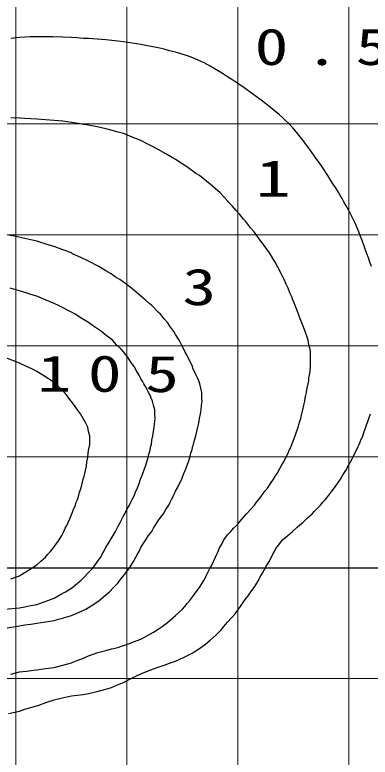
# Model space of a CAD drawing. Units: millimetres on the paper. Extents: x 895 to 1260, y 297 to 554.
# Drawn here: x 1196.94 to 1218.26, y 443.03 to 487.61 of the extents above; entities that cross this region are included whole.
import ezdxf
from ezdxf.enums import TextEntityAlignment as Align

# ---------------------------------------------------------------- set-up
doc = ezdxf.new("R2010")
doc.units = ezdxf.units.MM
doc.layers.add('1_300', color=7, linetype='Continuous', lineweight=13)
doc.styles.add('ＭＳ ゴシック', font='')
doc.styles.get('ＭＳ ゴシック').set_extended_font_data('MS Gothic')

msp = doc.modelspace()

# ---------------------------------------------------------------- linework, layer by layer
at = {"layer": '1_300', "color": 70}
for p, q in [((1196.985, 507.734), (1196.985, 441.075)), ((1203.651, 507.734), (1203.651, 441.075)), ((1210.316, 507.734), (1210.316, 441.075)), ((1216.982, 507.734), (1216.982, 441.075)), ((1136.992, 481.07), (1230.314, 481.07)), ((1136.992, 474.404), (1230.314, 474.404)), ((1136.992, 467.738), (1230.314, 467.738)), ((1136.992, 461.072), (1230.314, 461.072)), ((1136.992, 447.74), (1230.314, 447.74))]:
    msp.add_line(p, q, dxfattribs=at)
at = {"layer": '1_300', "color": 1, "lineweight": 25}
msp.add_line((1136.992, 454.406), (1230.314, 454.406), dxfattribs=at)
at = {"layer": '1_300', "color": 4, "lineweight": 25}
for points in [[(1218.336, 472.489), (1218.235, 472.758), (1218.151, 473.01), (1218.049, 473.263), (1218.034, 473.314), (1217.966, 473.549), (1217.882, 473.784), (1217.78, 474.053), (1217.679, 474.306), (1217.58, 474.575), (1217.478, 474.829), (1217.394, 475.013), (1217.327, 475.181), (1217.242, 475.349), (1217.125, 475.585), (1216.973, 475.871), (1216.822, 476.14), (1216.687, 476.392), (1216.585, 476.577), (1216.487, 476.746), (1216.368, 476.914), (1216.218, 477.183), (1216.047, 477.436), (1215.964, 477.571), (1215.712, 477.957), (1215.594, 478.142), (1215.492, 478.31), (1215.375, 478.479), (1215.19, 478.748), (1215.004, 479), (1214.921, 479.134), (1214.635, 479.522), (1214.518, 479.69), (1214.383, 479.875), (1214.249, 480.043), (1214.063, 480.279), (1213.845, 480.565), (1213.609, 480.834), (1213.373, 481.088), (1213.188, 481.255), (1213.021, 481.423), (1212.818, 481.608), (1212.498, 481.861), (1212.178, 482.13), (1211.977, 482.282), (1211.792, 482.433), (1211.505, 482.651), (1211.135, 482.904), (1210.75, 483.191), (1210.379, 483.442), (1210.024, 483.694), (1209.706, 483.897), (1209.453, 484.048), (1209.201, 484.216), (1208.662, 484.536), (1208.291, 484.738), (1207.619, 485.041), (1207.3, 485.158), (1206.576, 485.378), (1206.223, 485.462), (1205.887, 485.545), (1205.532, 485.63), (1204.794, 485.781), (1204.491, 485.832), (1203.97, 485.916), (1203.447, 486), (1203.11, 486.033), (1202.758, 486.067), (1202.404, 486.117), (1201.882, 486.152), (1201.361, 486.185), (1201.025, 486.202), (1200.671, 486.235), (1200.334, 486.253), (1199.814, 486.269), (1199.224, 486.302), (1198.738, 486.302), (1198.164, 486.302), (1197.845, 486.286), (1197.524, 486.269), (1197.205, 486.253), (1196.684, 486.202)], [(1196.684, 448.008), (1197.205, 448.143), (1197.626, 448.194), (1198.047, 448.26), (1198.248, 448.277), (1198.771, 448.344), (1199.292, 448.412), (1199.814, 448.546), (1200.334, 448.698), (1200.554, 448.782), (1200.957, 448.934), (1201.361, 449.102), (1201.916, 449.304), (1202.404, 449.437), (1202.758, 449.539), (1203.11, 449.622), (1203.447, 449.723), (1203.749, 449.825), (1204.12, 449.977), (1204.491, 450.111), (1204.944, 450.347), (1205.248, 450.532), (1205.532, 450.718), (1205.768, 450.868), (1206.089, 451.121), (1206.425, 451.39), (1206.576, 451.525), (1206.996, 451.913), (1207.131, 452.08), (1207.284, 452.248), (1207.434, 452.433), (1207.619, 452.685), (1207.822, 452.955), (1208.007, 453.207), (1208.174, 453.476), (1208.276, 453.646), (1208.377, 453.813), (1208.46, 453.998), (1208.662, 454.402), (1208.729, 454.519), (1208.847, 454.772), (1208.981, 455.041), (1209.05, 455.209), (1209.133, 455.379), (1209.201, 455.563), (1209.352, 455.815), (1209.486, 456.084), (1209.706, 456.386), (1209.891, 456.589), (1210.059, 456.774), (1210.227, 456.942), (1210.395, 457.112), (1210.564, 457.33), (1210.833, 457.632), (1211.069, 457.901), (1211.321, 458.154), (1211.438, 458.339), (1211.574, 458.507), (1211.792, 458.809), (1211.945, 459.012), (1212.112, 459.197), (1212.28, 459.466), (1212.447, 459.719), (1212.549, 459.905), (1212.667, 460.072), (1212.835, 460.374), (1212.952, 460.577), (1213.071, 460.762), (1213.205, 461.031), (1213.34, 461.283), (1213.406, 461.468), (1213.49, 461.638), (1213.559, 461.805), (1213.659, 462.074), (1213.761, 462.326), (1213.809, 462.511), (1213.928, 462.848), (1213.979, 463.015), (1214.03, 463.201), (1214.097, 463.371), (1214.164, 463.64), (1214.216, 463.891), (1214.281, 464.16), (1214.332, 464.413), (1214.366, 464.581), (1214.4, 464.766), (1214.433, 464.934), (1214.485, 465.187), (1214.533, 465.456), (1214.568, 465.624), (1214.583, 465.809), (1214.619, 465.977), (1214.652, 466.23), (1214.669, 466.499), (1214.685, 466.752), (1214.685, 467.021), (1214.669, 467.189), (1214.669, 467.357), (1214.652, 467.542), (1214.583, 467.795), (1214.533, 468.064), (1214.449, 468.316), (1214.366, 468.585), (1214.299, 468.754), (1214.231, 468.922), (1214.164, 469.108), (1214.063, 469.359), (1213.962, 469.63), (1213.878, 469.848), (1213.761, 470.15), (1213.693, 470.318), (1213.625, 470.487), (1213.559, 470.673), (1213.44, 470.924), (1213.34, 471.193), (1213.221, 471.446), (1213.104, 471.715), (1213.021, 471.883), (1212.919, 472.051), (1212.835, 472.236), (1212.7, 472.489), (1212.566, 472.758), (1212.398, 473.01), (1212.247, 473.263), (1212.128, 473.448), (1211.993, 473.616), (1211.792, 473.903), (1211.64, 474.103), (1211.49, 474.306), (1211.288, 474.575), (1211.085, 474.829), (1210.917, 475.047), (1210.75, 475.248), (1210.665, 475.349), (1210.429, 475.618), (1210.209, 475.871), (1209.976, 476.14), (1209.739, 476.392), (1209.706, 476.443), (1209.47, 476.679), (1209.251, 476.914), (1208.965, 477.183), (1208.662, 477.452), (1208.326, 477.705), (1208.007, 477.957), (1207.803, 478.091), (1207.619, 478.226), (1207.249, 478.479), (1206.913, 478.698), (1206.576, 478.916), (1206.441, 479), (1205.987, 479.269), (1205.532, 479.522), (1205.197, 479.707), (1204.878, 479.875), (1204.491, 480.06), (1203.97, 480.263), (1203.447, 480.481), (1203.127, 480.565), (1202.775, 480.666), (1202.404, 480.768), (1201.882, 480.885), (1201.361, 480.986), (1201.058, 481.037), (1200.756, 481.088), (1200.334, 481.154), (1199.814, 481.222), (1199.292, 481.272), (1198.771, 481.306), (1198.248, 481.339), (1197.895, 481.372), (1197.543, 481.39), (1197.205, 481.405), (1196.684, 481.423)], [(1196.483, 450.784), (1197.205, 450.918), (1197.543, 450.969), (1197.895, 451.019), (1198.248, 451.07), (1198.771, 451.154), (1199.292, 451.238), (1199.864, 451.39), (1200.334, 451.525), (1200.756, 451.71), (1201.193, 451.913), (1201.361, 452.012), (1201.681, 452.214), (1202.001, 452.433), (1202.404, 452.77), (1202.605, 452.955), (1202.858, 453.207), (1203.11, 453.476), (1203.28, 453.694), (1203.447, 453.915), (1203.515, 453.998), (1203.716, 454.25), (1203.901, 454.519), (1204.053, 454.772), (1204.203, 455.041), (1204.305, 455.209), (1204.389, 455.379), (1204.491, 455.612), (1204.642, 455.848), (1204.794, 456.084), (1204.961, 456.336), (1205.147, 456.589), (1205.248, 456.774), (1205.365, 456.942), (1205.532, 457.211), (1205.685, 457.429), (1205.853, 457.632), (1206.005, 457.901), (1206.172, 458.154), (1206.256, 458.339), (1206.342, 458.507), (1206.441, 458.675), (1206.576, 458.995), (1206.694, 459.197), (1206.812, 459.466), (1206.946, 459.719), (1207.015, 459.905), (1207.081, 460.072), (1207.165, 460.24), (1207.249, 460.509), (1207.35, 460.762), (1207.434, 461.031), (1207.501, 461.283), (1207.569, 461.501), (1207.619, 461.721), (1207.653, 461.805), (1207.72, 462.074), (1207.803, 462.326), (1207.855, 462.595), (1207.922, 462.848), (1207.956, 463.015), (1207.989, 463.201), (1208.022, 463.371), (1208.072, 463.64), (1208.108, 463.891), (1208.141, 464.16), (1208.174, 464.413), (1208.158, 464.581), (1208.158, 464.766), (1208.158, 464.934), (1208.091, 465.187), (1208.039, 465.456), (1207.974, 465.624), (1207.889, 465.809), (1207.822, 465.977), (1207.619, 466.398), (1207.586, 466.499), (1207.468, 466.752), (1207.334, 467.021), (1207.249, 467.189), (1207.165, 467.357), (1207.081, 467.542), (1206.929, 467.795), (1206.796, 468.064), (1206.576, 468.417), (1206.474, 468.585), (1206.358, 468.754), (1206.241, 468.922), (1206.122, 469.108), (1205.903, 469.359), (1205.667, 469.63), (1205.532, 469.764), (1205.147, 470.15), (1204.961, 470.318), (1204.76, 470.487), (1204.491, 470.723), (1204.221, 470.957), (1203.934, 471.193), (1203.701, 471.379), (1203.447, 471.547), (1203.228, 471.715), (1202.959, 471.883), (1202.706, 472.051), (1202.404, 472.236), (1201.966, 472.489), (1201.361, 472.825), (1200.89, 473.045), (1200.402, 473.263), (1200.334, 473.314), (1199.814, 473.499), (1199.292, 473.7), (1198.988, 473.784), (1198.248, 474.02), (1197.895, 474.103), (1197.543, 474.189), (1196.986, 474.306), (1196.566, 474.39)], [(1196.33, 451.913), (1197.205, 451.996), (1197.543, 452.063), (1197.895, 452.131), (1198.248, 452.198), (1198.905, 452.433), (1199.292, 452.585), (1199.628, 452.77), (1199.981, 452.955), (1200.334, 453.174), (1200.704, 453.476), (1200.89, 453.646), (1201.075, 453.813), (1201.361, 454.115), (1201.547, 454.318), (1201.714, 454.519), (1201.899, 454.772), (1202.085, 455.041), (1202.168, 455.209), (1202.27, 455.379), (1202.404, 455.63), (1202.539, 455.848), (1202.673, 456.084), (1202.825, 456.336), (1202.975, 456.589), (1203.077, 456.774), (1203.161, 456.942), (1203.261, 457.112), (1203.447, 457.515), (1203.53, 457.632), (1203.665, 457.901), (1203.818, 458.154), (1203.901, 458.339), (1203.985, 458.507), (1204.068, 458.675), (1204.17, 458.944), (1204.289, 459.197), (1204.389, 459.466), (1204.472, 459.719), (1204.491, 459.769), (1204.591, 460.004), (1204.675, 460.24), (1204.777, 460.509), (1204.86, 460.762), (1204.927, 461.031), (1204.994, 461.283), (1205.046, 461.468), (1205.079, 461.638), (1205.129, 461.805), (1205.163, 462.074), (1205.213, 462.326), (1205.263, 462.595), (1205.298, 462.848), (1205.315, 463.015), (1205.332, 463.201), (1205.348, 463.371), (1205.332, 463.64), (1205.332, 463.891), (1205.263, 464.16), (1205.197, 464.413), (1205.112, 464.581), (1205.046, 464.766), (1204.961, 464.934), (1204.827, 465.187), (1204.675, 465.456), (1204.591, 465.607), (1204.491, 465.759), (1204.389, 465.977), (1204.239, 466.23), (1204.087, 466.499), (1203.901, 466.752), (1203.733, 467.021), (1203.599, 467.189), (1203.447, 467.375), (1203.313, 467.542), (1203.044, 467.795), (1202.791, 468.064), (1202.404, 468.366), (1202.135, 468.585), (1201.899, 468.754), (1201.663, 468.922), (1201.361, 469.14), (1200.957, 469.377), (1200.554, 469.63), (1200.334, 469.764), (1199.561, 470.15), (1199.292, 470.285), (1198.821, 470.47), (1198.248, 470.706), (1197.895, 470.823), (1197.543, 470.942), (1197.205, 471.043), (1196.65, 471.193)], [(1196.684, 453.729), (1197.205, 453.915), (1197.34, 453.998), (1197.761, 454.25), (1198.248, 454.57), (1198.502, 454.805), (1198.771, 455.041), (1198.922, 455.209), (1199.073, 455.379), (1199.292, 455.663), (1199.443, 455.866), (1199.595, 456.084), (1199.745, 456.336), (1199.88, 456.589), (1199.964, 456.774), (1200.049, 456.942), (1200.133, 457.112), (1200.235, 457.345), (1200.352, 457.632), (1200.452, 457.901), (1200.57, 458.154), (1200.621, 458.339), (1200.688, 458.507), (1200.756, 458.675), (1200.823, 458.944), (1200.907, 459.197), (1200.973, 459.466), (1201.042, 459.719), (1201.092, 459.905), (1201.125, 460.072), (1201.176, 460.24), (1201.226, 460.509), (1201.259, 460.762), (1201.311, 461.031), (1201.344, 461.283), (1201.361, 461.452), (1201.394, 461.62), (1201.428, 461.805), (1201.428, 462.074), (1201.428, 462.326), (1201.361, 462.579), (1201.311, 462.848), (1201.226, 463.015), (1201.125, 463.201), (1201.042, 463.371), (1200.872, 463.64), (1200.704, 463.891), (1200.52, 464.144), (1200.318, 464.413), (1200.183, 464.581), (1200.049, 464.766), (1199.914, 464.934), (1199.645, 465.187), (1199.376, 465.456), (1199.292, 465.523), (1198.955, 465.759), (1198.619, 465.977), (1198.248, 466.197), (1197.946, 466.347), (1197.643, 466.499), (1197.205, 466.7), (1196.398, 467.021)], [(1196.55, 445.654), (1197.205, 445.786), (1197.543, 445.905), (1197.895, 446.006), (1198.433, 446.174), (1198.854, 446.326), (1199.292, 446.477), (1199.78, 446.595), (1200.334, 446.712), (1200.671, 446.746), (1201.025, 446.796), (1201.361, 446.847), (1201.882, 446.965), (1202.404, 447.1), (1202.742, 447.217), (1203.094, 447.369), (1203.447, 447.519), (1203.885, 447.739), (1204.187, 447.889), (1204.491, 448.026), (1205.029, 448.26), (1205.532, 448.429), (1205.887, 448.546), (1206.223, 448.665), (1206.576, 448.782), (1207.098, 449.033), (1207.619, 449.286), (1207.636, 449.304), (1208.022, 449.556), (1208.393, 449.825), (1208.662, 450.061), (1208.998, 450.347), (1209.151, 450.515), (1209.319, 450.683), (1209.486, 450.868), (1209.706, 451.137), (1209.94, 451.39), (1210.16, 451.642), (1210.362, 451.913), (1210.481, 452.08), (1210.597, 452.248), (1210.75, 452.501), (1210.934, 452.72), (1211.102, 452.955), (1211.288, 453.207), (1211.455, 453.476), (1211.557, 453.646), (1211.64, 453.813), (1211.792, 454.082), (1211.909, 454.301), (1212.043, 454.519), (1212.195, 454.772), (1212.33, 455.041), (1212.414, 455.209), (1212.516, 455.379), (1212.599, 455.563), (1212.835, 455.866), (1213.002, 456.084), (1213.307, 456.336), (1213.592, 456.589), (1213.878, 456.842), (1214.045, 456.975), (1214.216, 457.112), (1214.485, 457.381), (1214.769, 457.632), (1214.921, 457.8), (1215.273, 458.154), (1215.426, 458.339), (1215.578, 458.507), (1215.712, 458.675), (1215.964, 459.012), (1216.116, 459.197), (1216.301, 459.466), (1216.487, 459.719), (1216.585, 459.905), (1216.687, 460.072), (1216.789, 460.24), (1217.006, 460.628), (1217.075, 460.762), (1217.209, 461.031), (1217.344, 461.283), (1217.428, 461.468), (1217.511, 461.638), (1217.596, 461.805), (1217.697, 462.074), (1217.813, 462.326), (1217.899, 462.595), (1217.999, 462.848), (1218.034, 462.983), (1218.118, 463.185), (1218.184, 463.371), (1218.27, 463.64)]]:
    msp.add_lwpolyline(points, dxfattribs=at)

# ---------------------------------------------------------------- texts
at = {"layer": '1_300', "style": 'ＭＳ ゴシック'}
for s, width, p in [('1', 1.4, (1211.395, 477.793)), ('3', 1.35, (1206.993, 471.274)), ('5', 1.35, (1204.765, 466.053))]:
    msp.add_text(s, height=2.199, dxfattribs=dict(at, width=width)).set_placement(p, align=Align.MIDDLE_LEFT)
at = {"layer": '1_300', "char_height": 2.199, "attachment_point": 4, "style": 'ＭＳ ゴシック'}
for s, insert in [('\\T1.5;\\W1.35;0.5', (1211.328, 485.682)), ('\\T1.5;\\W1.35;10', (1198.29, 466.053))]:
    msp.add_mtext(s, dxfattribs=dict(at, insert=insert))

doc.saveas('drawing.dxf')
